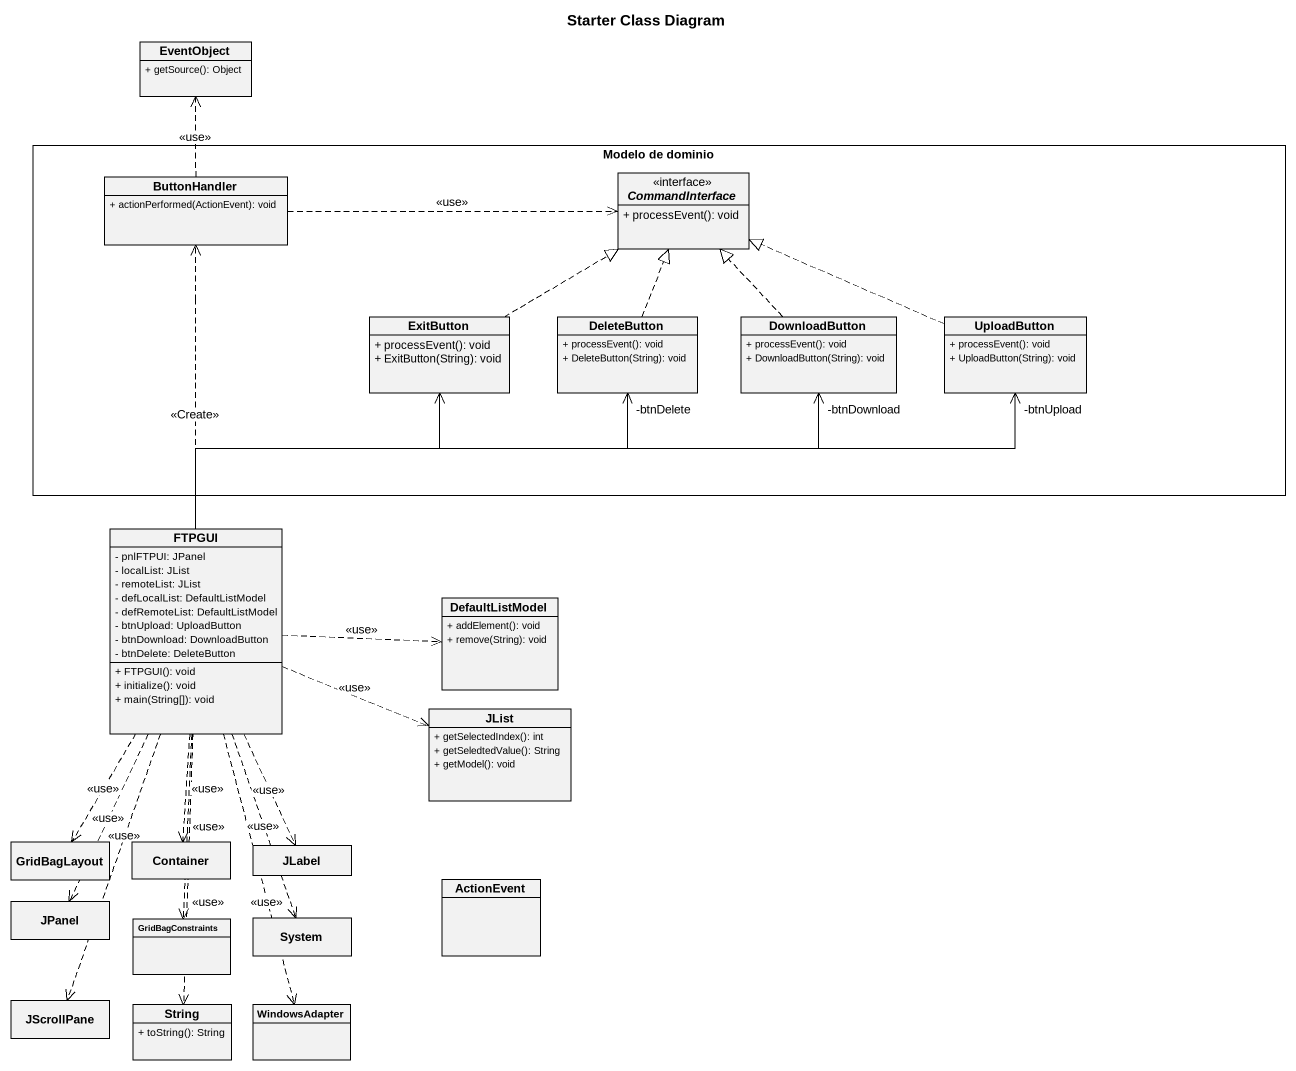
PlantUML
@startuml
title Starter Class Diagram
hide circle
hide empty members
skinparam classAttributeIconSize 0
class EventObject {
  + getSource(): Object
}
rectangle "Modelo de dominio" as Modelo_de_dominio {
  class ButtonHandler {
    + actionPerformed(ActionEvent): void
  }
  interface CommandInterface {
    + processEvent(): void
  }
  class ExitButton {
    + processEvent(): void
    + ExitButton(String): void
  }
  class DeleteButton {
    + processEvent(): void
    + DeleteButton(String): void
  }
  class DownloadButton {
    + processEvent(): void
    + DownloadButton(String): void
  }
  class UploadButton {
    + processEvent(): void
    + UploadButton(String): void
  }
}
class FTPGUI {
  - pnlFTPUI: JPanel
  - localList: JList
  - remoteList: JList
  - defLocalList: DefaultListModel
  - defRemoteList: DefaultListModel
  - btnUpload: UploadButton
  - btnDownload: DownloadButton
  - btnDelete: DeleteButton
  + FTPGUI(): void
  + initialize(): void
  + main(String[]): void
}
class DefaultListModel {
  + addElement(): void
  + remove(String): void
}
class JList {
  + getSelectedIndex(): int
  + getSeledtedValue(): String
  + getModel(): void
}
class GridBagLayout
class Container
class JLabel
class JPanel
class GridBagConstraints
class System
class ActionEvent
class JScrollPane
class String {
  + toString(): String
}
class WindowsAdapter
ButtonHandler .up.> EventObject : <<use>>
ButtonHandler .right.> CommandInterface : <<use>>
ExitButton .right.|> CommandInterface
DeleteButton .up.|> CommandInterface
DownloadButton .up.|> CommandInterface
UploadButton .left.|> CommandInterface
FTPGUI .up.> ButtonHandler : <<Create>>
FTPGUI -up-> ExitButton
FTPGUI -up-> "-btnDelete" DeleteButton
FTPGUI -right-> "-btnDownload" DownloadButton
FTPGUI -right-> "-btnUpload" UploadButton
FTPGUI .right.> DefaultListModel : <<use>>
FTPGUI .right.> JList : <<use>>
FTPGUI ..> GridBagLayout : <<use>>
FTPGUI ..> Container : <<use>>
FTPGUI ..> JLabel : <<use>>
FTPGUI ..> JPanel : <<use>>
FTPGUI ..> GridBagConstraints : <<use>>
FTPGUI ..> System : <<use>>
FTPGUI ..> JScrollPane : <<use>>
FTPGUI ..> String : <<use>>
FTPGUI ..> WindowsAdapter : <<use>>
@enduml
